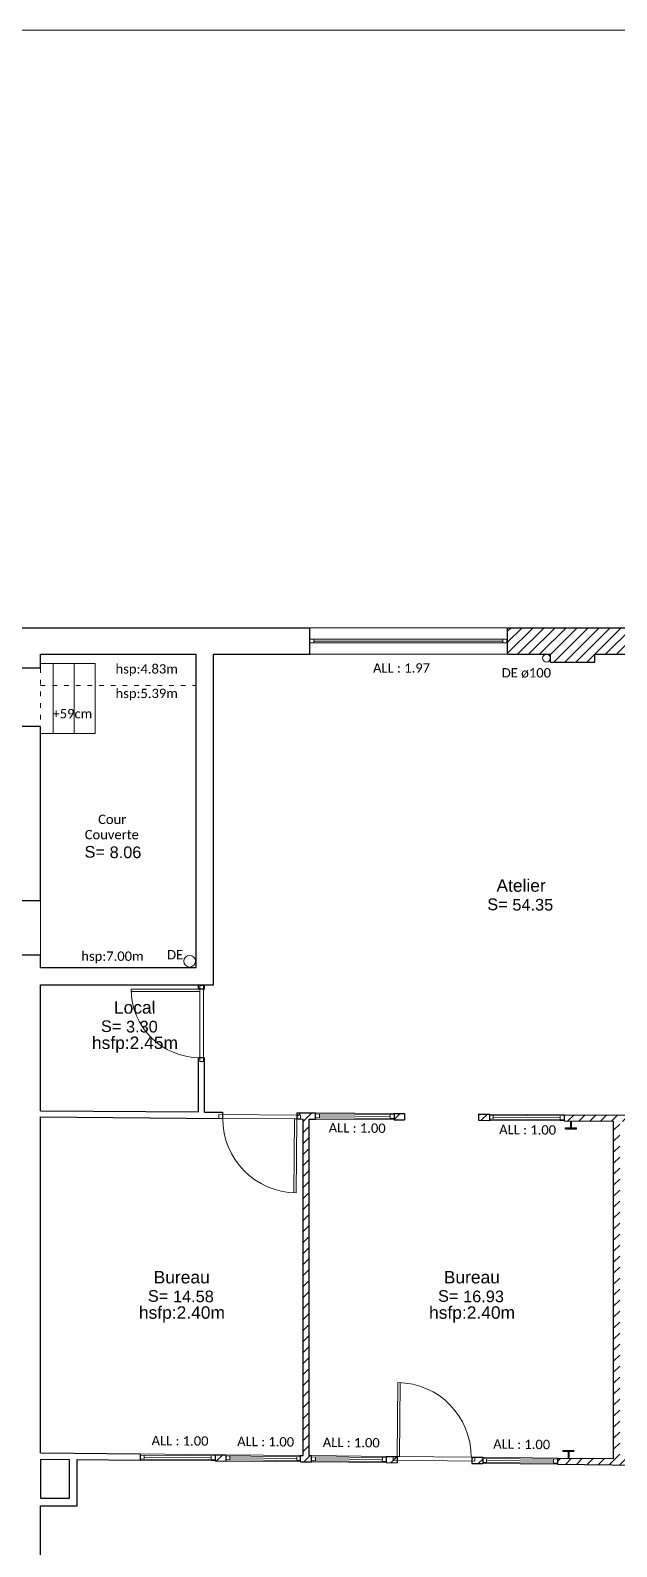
# Model space of a CAD drawing. Header units: millimetres. Extents: x -14819 to 43195, y -10328 to 20814.
# Drawn here: x 1468 to 2222, y 5314 to 7264 of the extents above; entities that cross this region are included whole.
import ezdxf
from ezdxf.enums import TextEntityAlignment as Align

# ---------------------------------------------------------------- set-up
doc = ezdxf.new("R2010")
doc.units = ezdxf.units.MM
doc.header["$PDMODE"] = 3
doc.linetypes.add('ACAD_ISO03W100', pattern=[30, 12, -18])
doc.linetypes.add('Chemin', pattern=[0.5, 0.3, -0.2])
doc.layers.add('10 - Hachures', color=7, linetype='Continuous', lineweight=18, true_color=0x646464)
for name, color, linetype, lineweight in [('41 - Côtes Intérieures', 71, 'Continuous', 9), ('_cadre100', 7, 'Continuous', 15), ('_Texte', 7, 'Continuous', 15), ('Escalier', 8, 'Continuous', 18), ('Etiq_Affectation', 7, 'Continuous', 0), ('Etiq_Num_appart', 7, 'Continuous', 0), ('Etiq_Surface', 7, 'Continuous', 0), ('Etiq_Typologie', 7, 'Continuous', 0), ('Etiquette', 7, 'Continuous', 13), ('MA_assainissement', 30, 'Continuous', 13), ('Menuiserie', 250, 'Continuous', 9), ('Menuiserie_cps', 7, 'Continuous', 15), ('Mur_coupe', 7, 'Continuous', 25), ('Mur_projeté', 8, 'ACAD_ISO03W100', 18), ('Mur_vu', 8, 'Continuous', 18), ('MW_eau', 5, 'Continuous', 13)]:
    doc.layers.add(name, color=color, linetype=linetype, lineweight=lineweight)
for name, color, linetype, lineweight, plot in [('Etiq_Adresse', 7, 'Continuous', 0, False), ('Etiq_Mesure_ou_non', 7, 'Continuous', 0, False), ('Menuiserie_seuil', 8, 'Continuous', 9, False)]:
    doc.layers.add(name, color=color, linetype=linetype, lineweight=lineweight, plot=plot)
doc.styles.add('CR_Cot', font='simplex.shx', dxfattribs={"width": 0.8})
doc.styles.add('Legend', font='calibri.ttf')
doc.styles.get("Standard").update_dxf_attribs({"font": 'arial.ttf'})
doc.dimstyles.get("Standard").update_dxf_attribs({"dimtxt": 14, "dimasz": 14, "dimexe": 0.18, "dimexo": 0.0625, "dimgap": 5, "dimtad": 0, "dimtoh": 1, "dimdec": 0, "dimzin": 0, "dimdsep": 46, "dimtxsty": 'CR_Cot', "dimblk": 'CLOSEDBLANK', "dimcen": 0, "dimse1": 1, "dimse2": 1, "dimadec": 0, "dimazin": 0, "dimtfac": 1, "dimtdec": 0, "dimtofl": 0, "dimtmove": 0, "dimatfit": 3, "dimfxl": 1, "dimtolj": 1, "dimtzin": 0, "dimarcsym": 0})
pattern_1 = [(45, (-30368.971, 161.545), (-7.0710678, 7.0710678), [])]

# ---------------------------------------------------------------- blocks, each defined once
blk = doc.blocks.new('Fenetre_96')
blk.add_lwpolyline([(0.05, 0.05), (0.05, 0), (0, 0), (0, 0.05), (0.96, 0.05), (0.96, 0), (0.91, 0), (0.91, 0.05), (0.91, 0.025), (0.05, 0.025), (0.05, 0), (0.91, 0)])
blk = doc.blocks.new('Porte_Simple_Droite_95')
at = {"layer": 'Menuiserie_cps', "color": 1, "lineweight": 9}
for points in [[(0, 0), (0, 0.95)], [(0.03, 0.95), (0.03, 0), (0, 0)]]:
    blk.add_lwpolyline(points, dxfattribs=at)
at = {"layer": 'Menuiserie_cps', "lineweight": 9}
blk.add_arc((0, 0), 0.95, 0, 90, dxfattribs=at)
at = {"layer": 'Menuiserie_seuil'}
blk.add_lwpolyline([(-0.05, 0), (1, 0), (1, -0.05), (-0.05, -0.05)], close=True, dxfattribs=at)
blk = doc.blocks.new('Porte_Simple_Droite_88')
at = {"layer": 'Menuiserie_cps', "color": 1, "lineweight": 9}
for points in [[(0, 0), (0, 0.88)], [(0.03, 0.88), (0.03, 0), (0, 0)]]:
    blk.add_lwpolyline(points, dxfattribs=at)
at = {"layer": 'Menuiserie_cps', "lineweight": 9}
blk.add_arc((0, 0), 0.88, 0, 90, dxfattribs=at)
at = {"layer": 'Menuiserie_seuil'}
blk.add_lwpolyline([(-0.05, 0), (0.93, 0), (0.93, -0.05), (-0.05, -0.05)], close=True, dxfattribs=at)
blk = doc.blocks.new('Fenetre_253')
blk.add_lwpolyline([(0.05, 0.05), (0.05, 0), (0, 0), (0, 0.05), (2.53, 0.05), (2.53, 0), (2.48, 0), (2.48, 0.05), (2.48, 0.025), (0.05, 0.025), (0.05, 0), (2.48, 0)])
blk = doc.blocks.new('Etiquette_Copro')
at = {"layer": 'Etiq_Adresse'}
blk.add_attdef('ADRESSE', text='', height=0.16, rotation=0.0292, dxfattribs=at).set_placement((0.047, -0.725), align=Align.CENTER)
at = {"layer": 'Etiq_Affectation'}
blk.add_attdef('AFFECTATION', text='', height=0.16, rotation=0.0292, dxfattribs=at).set_placement((0.044, -0.07), align=Align.CENTER)
at = {"layer": 'Etiq_Mesure_ou_non'}
blk.add_attdef('MESURE', text='', height=0.16, rotation=0.0292, dxfattribs=at).set_placement((0.043, 0.616), align=Align.CENTER)
at = {"layer": 'Etiq_Num_appart'}
blk.add_attdef('NUMERO_APPARTEMENT', text='', height=0.16, rotation=0.0292, dxfattribs=at).set_placement((0.047, -0.525), align=Align.CENTER)
at = {"layer": 'Etiq_Surface'}
blk.add_text('S=', height=0.15, rotation=0.0292, dxfattribs=at).set_placement((-0.391, -0.307))
blk.add_attdef('SURFACE', text='', height=0.15, rotation=0.0292, dxfattribs=at).set_placement((-0.068, -0.358), align=Align.BOTTOM_LEFT)
at = {"layer": 'Etiq_Typologie'}
blk.add_attdef('TYPOLOGIE', text='', height=0.16, rotation=0.0292, dxfattribs=at).set_placement((0.047, -0.925), align=Align.CENTER)
blk = doc.blocks.new('Fenetre_101')
blk.add_lwpolyline([(0.05, 0.05), (0.05, 0), (0, 0), (0, 0.05), (1.01, 0.05), (1.01, 0), (0.96, 0), (0.96, 0.05), (0.96, 0.025), (0.05, 0.025), (0.05, 0), (0.96, 0)])
blk = doc.blocks.new('_ClosedBlank')
at = {"color": 0, "linetype": 'ByBlock', "lineweight": -2}
for p, q in [((-1, 0.17), (0, 0)), ((-1, 0.17), (-1, -0.17)), ((0, 0), (-1, -0.17))]:
    blk.add_line(p, q, dxfattribs=at)
blk = doc.blocks.new('*D733')
at = {"layer": '41 - Côtes Intérieures', "color": 0, "lineweight": -2, "transparency": 16777216}
for p, q in [((41.2, 6262.8), (41.2, 6178.7)), ((41.2, 6055.8), (41.2, 6139.9))]:
    blk.add_line(p, q, dxfattribs=at)
at = {"layer": 'Defpoints', "color": 0, "transparency": 16777216}
for p in [(41.2, 6276.8), (7705.4, 6276.8), (0, 6041.8)]:
    blk.add_point(p, dxfattribs=at)
at = {"layer": '41 - Côtes Intérieures', "color": 0, "lineweight": -2, "transparency": 16777216, "xscale": 14, "yscale": 14, "zscale": 14}
for p, rotation in [((41.2, 6276.8), 90), ((41.2, 6041.8), 270)]:
    blk.add_blockref('_ClosedBlank', p, dxfattribs=dict(at, rotation=rotation))
at = {"layer": '41 - Côtes Intérieures', "color": 0, "transparency": 16777216, "insert": (41.2, 6159.3), "char_height": 14, "attachment_point": 5, "rotation": 90, "style": 'CR_Cot'}
blk.add_mtext('\\A1;235', dxfattribs=at)

msp = doc.modelspace()

# ---------------------------------------------------------------- hatches: boundary and pattern name
at = {"layer": '10 - Hachures'}
h = msp.add_hatch(dxfattribs=at)
h.set_pattern_fill('_USER', color=256, scale=10, angle=45, pattern_type=0)
h.set_pattern_definition(pattern_1)
h.paths.add_polyline_path([(2244.44, 6495.84), (2081.44, 6495.84), (2081.44, 6461.84), (2136.44, 6461.84), (2136.44, 6451.84), (2193.44, 6451.84), (2193.44, 6461.84), (2244.44, 6461.84)])
h = msp.add_hatch(dxfattribs=at)
h.set_pattern_fill('_USER', color=256, scale=10, angle=45, pattern_type=0)
h.set_pattern_definition(pattern_1)
h.paths.add_polyline_path([(1692.09, 6036.97), (1685.09, 6036.97), (1685.09, 6031.08), (1692.09, 6031.08)], flags=17)
h = msp.add_hatch(dxfattribs=at)
h.set_pattern_fill('_USER', color=256, scale=10, angle=45, pattern_type=0)
h.set_pattern_definition(pattern_1)
h.paths.add_polyline_path([(1826.56, 5864.23), (1834.55, 5864.19), (1834.62, 5872.18), (1810.57, 5872.39), (1810.48, 5864.39), (1818.56, 5864.27), (1818.56, 5431.53), (1815.47, 5431.56), (1815.48, 5423.56), (1829.47, 5423.42), (1829.47, 5431.42), (1826.55, 5431.45)])
h = msp.add_hatch(dxfattribs=at)
h.set_pattern_fill('_USER', color=256, scale=10, angle=45, pattern_type=0)
h.set_pattern_definition([(45, (-30369.028, 160.31), (-7.0710678, 7.0710678), [])])
h.paths.add_polyline_path([(1949.02, 5871.32), (1935.56, 5871.47), (1935.6, 5863.42), (1948.98, 5863.32)])
h = msp.add_hatch(dxfattribs=at)
h.set_pattern_fill('_USER', color=256, scale=10, angle=45, pattern_type=0)
h.set_pattern_definition([(45, (-30368.978, 160.604), (-7.0710678, 7.0710678), [])])
h.paths.add_polyline_path([(2058.06, 5870.5), (2044.06, 5870.65), (2043.98, 5862.65), (2057.98, 5862.5)])
h = msp.add_hatch(dxfattribs=at)
h.set_pattern_fill('_USER', color=256, scale=10, angle=45, pattern_type=0)
h.set_pattern_definition(pattern_1)
h.paths.add_polyline_path([(2285.55, 5426.93), (2225.54, 5427.71), (2225.54, 5861.26), (2281.98, 5861.15), (2282.06, 5869.15), (2153.96, 5869.82), (2153.96, 5861.79), (2217.54, 5861.32), (2217.54, 5427.79), (2145.45, 5428.31), (2145.45, 5420.31), (2285.52, 5418.93)])
h = msp.add_hatch(dxfattribs=at)
h.set_pattern_fill('_USER', color=256, scale=10, angle=45, pattern_type=0)
h.set_pattern_definition(pattern_1)
h.paths.add_polyline_path([(1719.48, 5432.5), (1705.48, 5432.64), (1705.48, 5424.64), (1719.48, 5424.5)])
h = msp.add_hatch(dxfattribs=at)
h.set_pattern_fill('_USER', color=256, scale=10, angle=45, pattern_type=0)
h.set_pattern_definition(pattern_1)
h.paths.add_polyline_path([(1939.47, 5430.34), (1925.47, 5430.47), (1925.47, 5422.47), (1939.47, 5422.34)])
h = msp.add_hatch(dxfattribs=at)
h.set_pattern_fill('_USER', color=256, scale=10, angle=45, pattern_type=0)
h.set_pattern_definition(pattern_1)
h.paths.add_polyline_path([(2049.46, 5429.26), (2035.46, 5429.39), (2035.46, 5421.39), (2049.42, 5421.26)])

# ---------------------------------------------------------------- linework, layer by layer
at = {"layer": '_cadre100', "flags": 128}
msp.add_lwpolyline([(71.5, 4294.08), (4271.5, 4294.08), (4271.5, 7264.08), (71.5, 7264.08)], close=True, dxfattribs=at)
at = {"layer": 'Escalier', "flags": 128}
for points in [[(1481.44, 6449.84), (1551.44, 6449.84)], [(1497.44, 6359.84), (1497.44, 6449.84)], [(1524.44, 6359.84), (1524.44, 6449.84)], [(1551.44, 6359.84), (1551.44, 6449.84)], [(1481.44, 6359.84), (1551.44, 6359.84)]]:
    msp.add_lwpolyline(points, dxfattribs=at)
msp.add_lwpolyline([(1551.44, 6406.57, 0, 0, 0), (1497.44, 6406.57, 20, 0, 0), (1481.44, 6406.57, 0, 0, 0)], format="xyseb", dxfattribs=at)
at = {"layer": 'MA_assainissement'}
msp.add_circle((2131.44, 6456.84), 5, dxfattribs=at)
at = {"layer": 'Mur_coupe'}
for p, q in [((1437.44, 6495.84), (1827.44, 6495.84)), ((2081.44, 6495.84), (2244.44, 6495.84)), ((1481.44, 5874.9), (1481.44, 6028.84)), ((1481.44, 5866.84), (1481.44, 5866.9)), ((1481.44, 5434.84), (1481.44, 5866.84)), ((1818.56, 5431.53), (1818.56, 5864.27)), ((1826.55, 5431.45), (1826.56, 5864.23)), ((2217.54, 5427.6), (2217.54, 5861.32))]:
    msp.add_line(p, q, dxfattribs=at)
at = {"layer": 'Mur_coupe', "flags": 128}
for points in [[(1827.44, 6461.84), (1827.44, 6495.84)], [(2081.44, 6461.84), (2081.44, 6495.84)], [(1481.44, 6461.84), (1681.44, 6461.84)], [(1481.44, 6443.84), (1481.44, 6461.84)], [(1681.44, 6058.97), (1681.44, 6461.84)], [(1703.44, 6461.84), (1827.44, 6461.84)], [(1703.44, 6036.97), (1703.44, 6461.84)], [(2081.44, 6461.84), (2136.44, 6461.84)], [(2136.44, 6451.84), (2136.44, 6461.84)], [(2193.44, 6461.84), (2244.44, 6461.84)], [(2193.44, 6451.84), (2193.44, 6461.84)], [(1481.44, 6443.84), (1443.44, 6443.84)], [(2136.44, 6451.84), (2193.44, 6451.84)], [(1481.44, 6368.84), (1443.44, 6368.84)], [(1481.44, 6144.97), (1481.44, 6368.84)], [(1481.44, 6144.97), (1443.44, 6144.97)], [(1481.44, 6074.97), (1443.44, 6074.97)], [(1481.44, 6058.97), (1481.44, 6074.97)], [(1481.44, 6058.97), (1681.44, 6058.97)], [(1481.44, 6036.97), (1703.44, 6036.97)], [(1481.44, 6028.84), (1481.44, 6036.97)], [(1684.09, 6031.08), (1684.09, 6036.97)], [(1692.09, 6031.08), (1684.09, 6031.08)], [(1692.09, 6031.08), (1692.09, 6036.97)], [(1684.09, 5873.32), (1684.09, 5943.09)], [(1692.09, 5943.08), (1685.09, 5943.08)], [(1692.09, 5873.27), (1692.09, 5943.08)], [(1481.44, 5874.9), (1684.09, 5873.32)], [(1692.09, 5873.27), (1715.09, 5873.09)], [(1715.09, 5873.09), (1715.09, 5865.1)], [(1810.57, 5872.38), (1810.48, 5864.38)], [(1810.57, 5872.38), (1834.62, 5872.22)], [(1834.55, 5864.22), (1834.62, 5872.22)], [(1935.56, 5871.44), (1949.02, 5871.32)], [(1935.56, 5871.44), (1935.6, 5863.39)], [(1949.02, 5871.32), (1948.98, 5863.32)], [(2043.93, 5870.65), (2043.98, 5862.61)], [(2043.93, 5870.64), (2057.97, 5870.54)], [(2057.97, 5870.54), (2057.98, 5862.5)], [(2154.06, 5869.79), (2153.98, 5861.79)], [(2154.06, 5869.79), (2282.06, 5869.15)], [(1481.44, 5866.9), (1715.09, 5865.1)], [(1810.48, 5864.38), (1818.56, 5864.27)], [(1826.56, 5864.23), (1834.55, 5864.22)], [(1935.6, 5863.39), (1948.98, 5863.32)], [(2043.98, 5862.61), (2057.98, 5862.5)], [(2153.98, 5861.79), (2217.54, 5861.32)], [(2155.98, 5852.7), (2162.48, 5852.7)], [(2155.98, 5851.7), (2155.98, 5852.7)], [(2155.98, 5851.7), (2169.98, 5851.7)], [(2162.48, 5852.7), (2162.48, 5861.7)], [(2163.48, 5852.7), (2163.48, 5861.7)], [(2163.48, 5852.7), (2169.98, 5852.7)], [(2169.98, 5851.7), (2169.98, 5852.7)], [(1481.44, 5434.84), (1609.49, 5433.58)], [(1481.44, 5426.84), (1518.44, 5426.48)], [(1481.44, 5426.84), (1481.44, 5376.84), (1485.47, 5376.84)], [(1528.44, 5426.38), (1609.48, 5425.58)], [(1609.49, 5433.58), (1609.48, 5425.58)], [(1705.48, 5432.64), (1719.48, 5432.5)], [(1705.48, 5432.64), (1705.48, 5424.64)], [(1705.48, 5424.64), (1719.48, 5424.5)], [(1719.48, 5432.5), (1719.48, 5424.5)], [(1815.47, 5431.56), (1818.56, 5431.53)], [(1815.48, 5423.56), (1815.47, 5431.56)], [(1815.48, 5423.56), (1829.47, 5423.42)], [(1826.55, 5431.45), (1829.47, 5431.42)], [(1829.47, 5423.42), (1829.47, 5431.42)], [(1925.47, 5430.47), (1939.47, 5430.34)], [(1925.47, 5430.47), (1925.47, 5422.47)], [(1925.47, 5422.47), (1939.47, 5422.34)], [(1939.47, 5430.34), (1939.47, 5422.34)], [(2035.46, 5429.39), (2049.46, 5429.26)], [(2035.46, 5429.39), (2035.46, 5421.39)], [(2035.46, 5421.39), (2049.42, 5421.26)], [(2049.46, 5429.26), (2049.42, 5421.26)], [(2145.45, 5428.31), (2217.54, 5427.6)], [(2145.45, 5428.31), (2145.45, 5420.31)], [(2145.45, 5420.31), (2285.52, 5418.93)], [(2152.54, 5438.18), (2166.54, 5438.18)], [(2152.54, 5438.18), (2152.54, 5437.18)], [(2152.54, 5437.18), (2159.04, 5437.18)], [(2159.04, 5437.18), (2159.04, 5428.18)], [(2160.04, 5437.18), (2166.54, 5437.18)], [(2160.04, 5437.18), (2160.04, 5428.17)], [(2166.54, 5438.18), (2166.54, 5437.18)], [(1481.44, 5366.84), (1528.44, 5366.84)], [(1481.44, 4916.84), (1481.44, 5366.84)], [(1485.47, 5376.84), (1518.44, 5376.84)]]:
    msp.add_lwpolyline(points, dxfattribs=at)
at = {"layer": 'Mur_coupe', "elevation": -195, "flags": 128}
for points in [[(1518.44, 5376.84), (1518.44, 5426.48)], [(1528.44, 5366.84), (1528.44, 5426.38)]]:
    msp.add_lwpolyline(points, dxfattribs=at)
at = {"layer": 'Mur_projeté', "ltscale": 0.5, "flags": 128}
for points in [[(1481.44, 6443.84), (1481.44, 6368.84)], [(1481.44, 6421.84), (1681.44, 6421.84)]]:
    msp.add_lwpolyline(points, dxfattribs=at)
at = {"layer": 'Mur_vu', "flags": 128}
for points in [[(1827.44, 6495.84), (2080.44, 6495.84)], [(2080.44, 6461.84), (1827.44, 6461.84)], [(1481.44, 6144.97), (1481.44, 6074.97)], [(1935.56, 5871.44), (1834.62, 5872.22)], [(2154.06, 5869.79), (2057.97, 5870.54)], [(1834.55, 5864.22), (1935.6, 5863.39)], [(2057.98, 5862.5), (2153.98, 5861.79)], [(1609.48, 5425.58), (1705.48, 5424.64)], [(1705.48, 5432.64), (1609.49, 5433.58)], [(1719.48, 5432.5), (1815.47, 5431.56)], [(1815.48, 5423.56), (1719.48, 5424.5)], [(1925.47, 5430.47), (1829.47, 5431.42)], [(1829.47, 5423.42), (1925.47, 5422.47)], [(2049.42, 5421.26), (2145.45, 5420.31)], [(2145.45, 5428.31), (2049.46, 5429.26)]]:
    msp.add_lwpolyline(points, dxfattribs=at)
at = {"layer": 'MW_eau'}
msp.add_circle((1672.94, 6067.21), 7.5, dxfattribs=at)

# ---------------------------------------------------------------- block references
at = {"layer": 'Etiquette'}
ref = msp.add_blockref('Etiquette_Copro', (1576.9, 6231), dxfattribs=dict(at, xscale=100, yscale=100, zscale=100))
ref.add_attrib('SURFACE', '8.06', dxfattribs={"layer": 'Etiq_Surface', "height": 15, "rotation": 0.02922}).set_placement((1570.06, 6195.2), align=Align.BOTTOM_LEFT)
ref = msp.add_blockref('Etiquette_Copro', (2094.42, 6163.51), dxfattribs=dict(at, xscale=100, yscale=100, zscale=100))
ref.add_attrib('AFFECTATION', 'Atelier', dxfattribs={"layer": 'Etiq_Affectation', "height": 16, "rotation": 0.02922}).set_placement((2098.78, 6156.47), align=Align.CENTER)
ref.add_attrib('SURFACE', '54.35', dxfattribs={"layer": 'Etiq_Surface', "height": 15, "rotation": 0.02922}).set_placement((2087.58, 6127.72), align=Align.BOTTOM_LEFT)
ref = msp.add_blockref('Etiquette_Copro', (1597.96, 6006.8), dxfattribs=dict(at, xscale=100, yscale=100, zscale=100))
ref.add_attrib('AFFECTATION', 'Local', dxfattribs={"layer": 'Etiq_Affectation', "height": 16, "rotation": 0.02922}).set_placement((1602.32, 5999.76), align=Align.CENTER)
ref.add_attrib('SURFACE', '3.30', dxfattribs={"layer": 'Etiq_Surface', "height": 15, "rotation": 0.02922}).set_placement((1591.13, 5971.01), align=Align.BOTTOM_LEFT)
ref.add_attrib('NUMERO_APPARTEMENT', 'hsfp:2.45m', dxfattribs={"layer": 'Etiq_Num_appart', "height": 16, "rotation": 0.02922}).set_placement((1602.62, 5954.29), align=Align.CENTER)
ref = msp.add_blockref('Etiquette_Copro', (1658.31, 5659.93), dxfattribs=dict(at, xscale=100, yscale=100, zscale=100))
ref.add_attrib('AFFECTATION', 'Bureau', dxfattribs={"layer": 'Etiq_Affectation', "height": 16, "rotation": 0.02922}).set_placement((1662.67, 5652.89), align=Align.CENTER)
ref.add_attrib('SURFACE', '14.58', dxfattribs={"layer": 'Etiq_Surface', "height": 15, "rotation": 0.02922}).set_placement((1651.47, 5624.14), align=Align.BOTTOM_LEFT)
ref.add_attrib('NUMERO_APPARTEMENT', 'hsfp:2.40m', dxfattribs={"layer": 'Etiq_Num_appart', "height": 16, "rotation": 0.02922}).set_placement((1662.97, 5607.42), align=Align.CENTER)
ref = msp.add_blockref('Etiquette_Copro', (2031.11, 5659.93), dxfattribs=dict(at, xscale=100, yscale=100, zscale=100))
ref.add_attrib('AFFECTATION', 'Bureau', dxfattribs={"layer": 'Etiq_Affectation', "height": 16, "rotation": 0.02922}).set_placement((2035.47, 5652.89), align=Align.CENTER)
ref.add_attrib('SURFACE', '16.93', dxfattribs={"layer": 'Etiq_Surface', "height": 15, "rotation": 0.02922}).set_placement((2024.27, 5624.14), align=Align.BOTTOM_LEFT)
ref.add_attrib('NUMERO_APPARTEMENT', 'hsfp:2.40m', dxfattribs={"layer": 'Etiq_Num_appart', "height": 16, "rotation": 0.02922}).set_placement((2035.76, 5607.42), align=Align.CENTER)
at = {"layer": 'Menuiserie', "xscale": 100, "yscale": 100, "zscale": 100}
msp.add_blockref('Fenetre_253', (1827.44, 6476.34), dxfattribs=at)
at = {"layer": 'Menuiserie', "yscale": 100, "zscale": 100}
for name, p, xscale, rotation in [('Porte_Simple_Droite_88', (1685.77, 6031.08), -100, 90), ('Porte_Simple_Droite_95', (1939.47, 5430.34), 100, 359.4135744237568), ('Fenetre_96', (1609.46, 5427.08), 100, 359.4135744237568), ('Fenetre_96', (1815.45, 5425.02), -100, 359.4135744237568), ('Fenetre_96', (1829.45, 5424.92), 100, 359.4135744237568), ('Fenetre_96', (2049.42, 5422.76), 100, 359.4135744237568)]:
    msp.add_blockref(name, p, dxfattribs=dict(at, xscale=xscale, rotation=rotation))
at = {"layer": 'Menuiserie', "color": 2, "xscale": 100, "yscale": 100, "zscale": 100}
for name, p, rotation in [('Porte_Simple_Droite_95', (1810.48, 5864.36), 179.5702263291845), ('Fenetre_101', (1834.57, 5865.72), 359.5411934687609), ('Fenetre_96', (2057.98, 5864.02), 359.5637607462559)]:
    msp.add_blockref(name, p, dxfattribs=dict(at, rotation=rotation))

# ---------------------------------------------------------------- texts
at = {"layer": '_Texte', "linetype": 'Chemin', "ltscale": 0.1, "style": 'Legend'}
for s, p in [('hsp:4.83m', (1577.68, 6437.02)), ('hsp:5.39m', (1577.68, 6405.49)), ('+59cm', (1496.6, 6379.46)), ('Cour', (1555.29, 6243.55)), ('Couverte', (1538.11, 6223.9)), ('hsp:7.00m', (1533.69, 6067.65))]:
    msp.add_text(s, height=12, dxfattribs=at).set_placement(p)
at = {"layer": 'MA_assainissement', "style": 'Legend'}
msp.add_text('DE ø100', height=12, rotation=360, dxfattribs=at).set_placement((2073.97, 6431.98))
at = {"layer": 'Menuiserie_cps', "linetype": 'Chemin', "ltscale": 0.1, "style": 'Legend'}
msp.add_text('ALL : 1.97', height=12, dxfattribs=at).set_placement((1908.55, 6438.24))
for p in [(1851.51, 5847.1), (2070.5, 5844.85), (1623.91, 5444.92), (1733.91, 5443.8), (1843.9, 5442.67), (2062.89, 5440.43)]:
    msp.add_text('ALL : 1.00', height=12, rotation=359.41357, dxfattribs=at).set_placement(p)
at = {"layer": 'MW_eau', "style": 'Legend'}
msp.add_text('DE', height=12, dxfattribs=at).set_placement((1643.92, 6069.51))

# ---------------------------------------------------------------- dimensions: what is measured, and where the dimension line sits
at = {"layer": '41 - Côtes Intérieures'}
dim = msp.add_linear_dim(base=(41.19, 6276.84), p1=(0, 6041.84), p2=(7705.44, 6276.84), angle=90, dimstyle='Standard', dxfattribs=at)
dim.commit()
dim.dimension.update_dxf_attribs({"geometry": '*D733', "text_midpoint": (41.19, 6159.34)})

doc.saveas('drawing.dxf')
